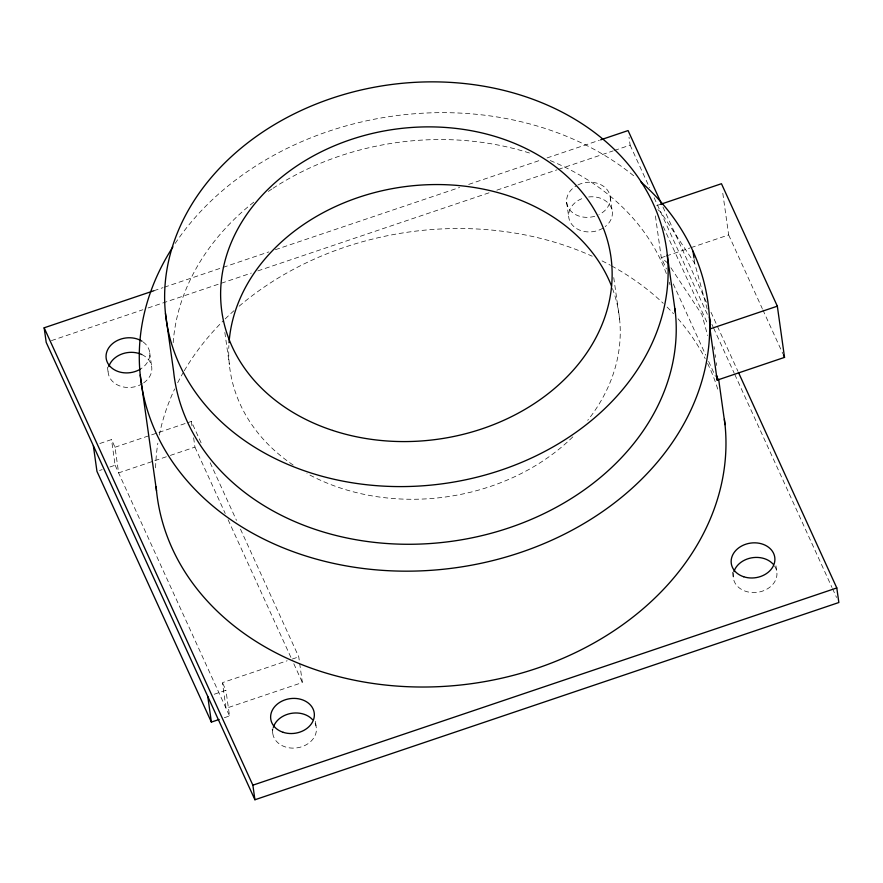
<?xml version="1.0" encoding="UTF-8"?>
<svg xmlns="http://www.w3.org/2000/svg" width="883" height="883" viewBox="0 0 883 883"><rect width="100%" height="100%" fill="white"/><g stroke="black" fill="none" stroke-linecap="round" stroke-linejoin="round"><path stroke-width="0.66" stroke-dasharray="4.42 3.31" d="M153.885 290.739L163.024 287.648M164.337 287.207L221.81 267.792M223.112 267.35L268.84 251.909M275.375 249.701L459.557 187.494M468.707 184.404L541.864 159.691M547.085 157.925L599.336 140.276M51.424 340.617L142.869 309.734M148.09 307.968L251.291 273.101M257.825 270.904L490.352 192.362M496.886 190.154L556.974 169.856M558.277 169.415L613.144 150.883M614.447 150.441L630.131 145.143L629.005 137.196M656.676 205.607L660.561 204.293M99.834 443.509L111.501 439.568L115 447.228L118.609 472.891L153.543 461.092M665.175 256.368L661.29 257.681L666.422 268.929M666.466 255.938L689.789 248.057M691.08 247.615L728.652 234.933L722.404 190.463M115 447.228L186.158 423.189M187.45 422.747L191.335 421.445L201.622 443.983M99.547 470.496L102.141 469.613M109.922 466.986L115.11 465.231L111.501 439.568M154.834 460.65L169.061 455.849M170.353 455.407L194.944 447.107L193.609 437.648M240.474 529.138L298.763 656.864L302.372 682.526L226.037 708.309L222.439 682.647L287.118 660.793M292.295 659.049L298.763 656.864M214.249 694.237L225.927 690.296L222.439 682.647M224.348 717.713L229.536 715.97L225.927 690.296M657.879 209.646L660.716 212.008L694.733 263.421L707.603 310.529M667.912 263.222L661.29 257.681L655.031 213.222M670.937 267.792L701.93 314.624L707.647 335.562M728.652 234.933L762.305 308.653M762.868 309.9L782.824 353.641M662.956 207.008L706.422 302.24M710.992 312.262L737.868 371.158M630.131 145.143L649.568 187.748M654.148 197.781L707.327 314.315M711.897 324.337L713.045 326.842M713.619 328.101L734.203 373.211M734.777 374.458L831.985 587.482M832.559 588.74L836.565 597.504M663.21 226.478L707.691 323.94M673.254 283.929L705.76 355.154M708.619 361.401L715.462 376.39M210.187 462.769L236.478 520.363M194.944 447.107L225.231 513.476M228.09 519.734L290.949 657.482M293.807 663.74L302.372 682.526M115.11 465.231L229.536 715.97M775.958 565.826L776.885 572.449M714.049 346.6L714.435 349.293M715.186 354.69L715.572 357.383M716.323 362.77L716.709 365.463M694.17 259.348L694.733 263.421M732.537 572.228L733.276 577.526M610.263 197.24L612.316 211.81M613.751 277.593L619.601 319.182M566.654 202.317L568.707 216.898M315.408 721.378L316.346 728.011M224.845 332.45L229.37 364.646M272.174 729.115L272.737 733.089M191.335 421.445L192.284 428.2M149.724 352.792L151.766 367.372M107.417 367.151L108.168 372.449M612.482 288.553A196.468 156.49 -8 0 1 587.736 420.308M572.824 436.875A196.468 156.49 -8 0 1 306.942 473.465M293.189 465.065A196.468 156.49 -8 0 1 228.874 345.507M173.178 342.714A252.648 201.247 -8 0 1 254.878 201.269M268.322 191.423A252.648 201.247 -8 0 1 271.798 189.083M272.957 188.322A252.648 201.247 -8 0 1 532.129 153.885M550.23 160.574A252.648 201.247 -8 0 1 666.654 274.436M669.237 282.207A252.648 201.247 -8 0 1 670.009 284.823M588.718 196.953A21.954 17.483 -8 0 1 610.583 206.357A21.954 17.483 -8 0 1 605.197 226.611M602.957 228.156A21.954 17.483 -8 0 1 571.047 223.355A21.954 17.483 -8 0 1 583.144 198.2M774.546 565.981A21.954 17.483 -8 0 1 758.298 592.184A21.954 17.483 -8 0 1 733.563 572.935M577.957 184.922A21.954 17.483 -8 0 1 607.647 190.375A21.954 17.483 -8 0 1 598.961 214.635M594.745 216.269A21.954 17.483 -8 0 1 568.751 208.388A21.954 17.483 -8 0 1 576.014 185.982M315.132 723.585A21.954 17.483 -8 0 1 296.324 747.945A21.954 17.483 -8 0 1 273.013 728.497M175.143 243.476A286.224 227.991 -8 0 1 635.815 177.538M155.607 467.858A286.224 227.991 -8 0 1 157.847 443.211M159.304 435.087A286.224 227.991 -8 0 1 174.657 388.95M177.693 382.758A286.224 227.991 -8 0 1 182.947 373.034M184.271 370.739A286.224 227.991 -8 0 1 223.289 320.783M225.176 318.929A286.224 227.991 -8 0 1 233.995 310.684M239.116 306.213A286.224 227.991 -8 0 1 592.217 256.213M602.063 260.893A286.224 227.991 -8 0 1 610.44 265.253M611.61 265.904A286.224 227.991 -8 0 1 663.243 303.322M667.095 307.063A286.224 227.991 -8 0 1 673.519 313.73M678.056 318.796A286.224 227.991 -8 0 1 705.197 358.63M707.603 363.443A286.224 227.991 -8 0 1 718.42 391.379M141.821 354.558A21.954 17.483 -8 0 1 143.554 382.968M142.417 383.708A21.954 17.483 -8 0 1 118.719 385.54A21.954 17.483 -8 0 1 108.234 369.006M143.123 341.953A21.954 17.483 -8 0 1 140.364 369.138"/><path stroke-width="1.32" d="M660.561 204.293L721.455 183.719L777.338 306.18L784.534 357.383L717.173 380.143L709.976 328.94L710.451 321.004L709.38 317.074M717.173 380.143L717.415 376.169M738.442 372.416L836.797 587.946L838.85 602.515L254.922 799.755L46.203 342.383L44.15 327.803L153.885 290.739M600.65 139.834L628.078 130.574L661.82 204.503M709.976 328.94L777.338 306.18M93.355 445.705L96.953 471.367L211.379 722.095L219.161 719.468M254.922 799.755L252.869 785.175L836.797 587.946M783.398 354.889L784.534 357.383M44.15 327.803L252.869 785.175M718.596 378.928L725.02 424.657M693.023 251.202L693.972 257.991M667.294 254.988A252.648 201.247 -8 0 1 308.741 472.262A252.648 201.247 -8 0 1 273.101 125.43A252.648 201.247 -8 0 1 667.294 254.988L675.396 312.681M165.463 313.465L173.576 371.147A252.648 201.247 -8 0 0 447.56 541.853A252.648 201.247 -8 0 0 674.932 308.686M207.77 696.433L211.379 722.095M140.231 375.032L156.512 490.893M229.039 342.747A196.468 156.49 -8 0 1 400.816 187.218A196.468 156.49 -8 0 1 611.5 285.971M733.861 571.809A21.954 17.483 -8 0 1 751.168 557.924A21.954 17.483 -8 0 1 773.067 564.094M273.322 727.36A21.954 17.483 -8 0 1 290.617 713.486A21.954 17.483 -8 0 1 312.527 719.645M640.981 181.986A286.224 227.991 -8 0 1 635.462 485.164A286.224 227.991 -8 0 1 260.077 537.217A286.224 227.991 -8 0 1 172.913 246.876M724.391 419.315A286.224 227.991 -8 0 1 464.911 684.524A286.224 227.991 -8 0 1 156.148 486.875M108.741 366.732A21.954 17.483 -8 0 1 141.821 354.558M140.364 369.138A21.954 17.483 -8 0 1 111.081 367.394A21.954 17.483 -8 0 1 112.527 343.642A21.954 17.483 -8 0 1 142.064 341.235M332.681 430.44A196.468 156.49 -8 0 0 611.489 261.489A196.468 156.49 -8 0 0 304.966 160.75A196.468 156.49 -8 0 0 332.681 430.44M743.685 576.754A21.954 17.483 -8 0 0 774.832 557.868A21.954 17.483 -8 0 0 740.583 546.61A21.954 17.483 -8 0 0 743.685 576.754M283.134 732.305A21.954 17.483 -8 0 0 314.293 713.431A21.954 17.483 -8 0 0 280.043 702.173A21.954 17.483 -8 0 0 283.134 732.305"/></g></svg>
